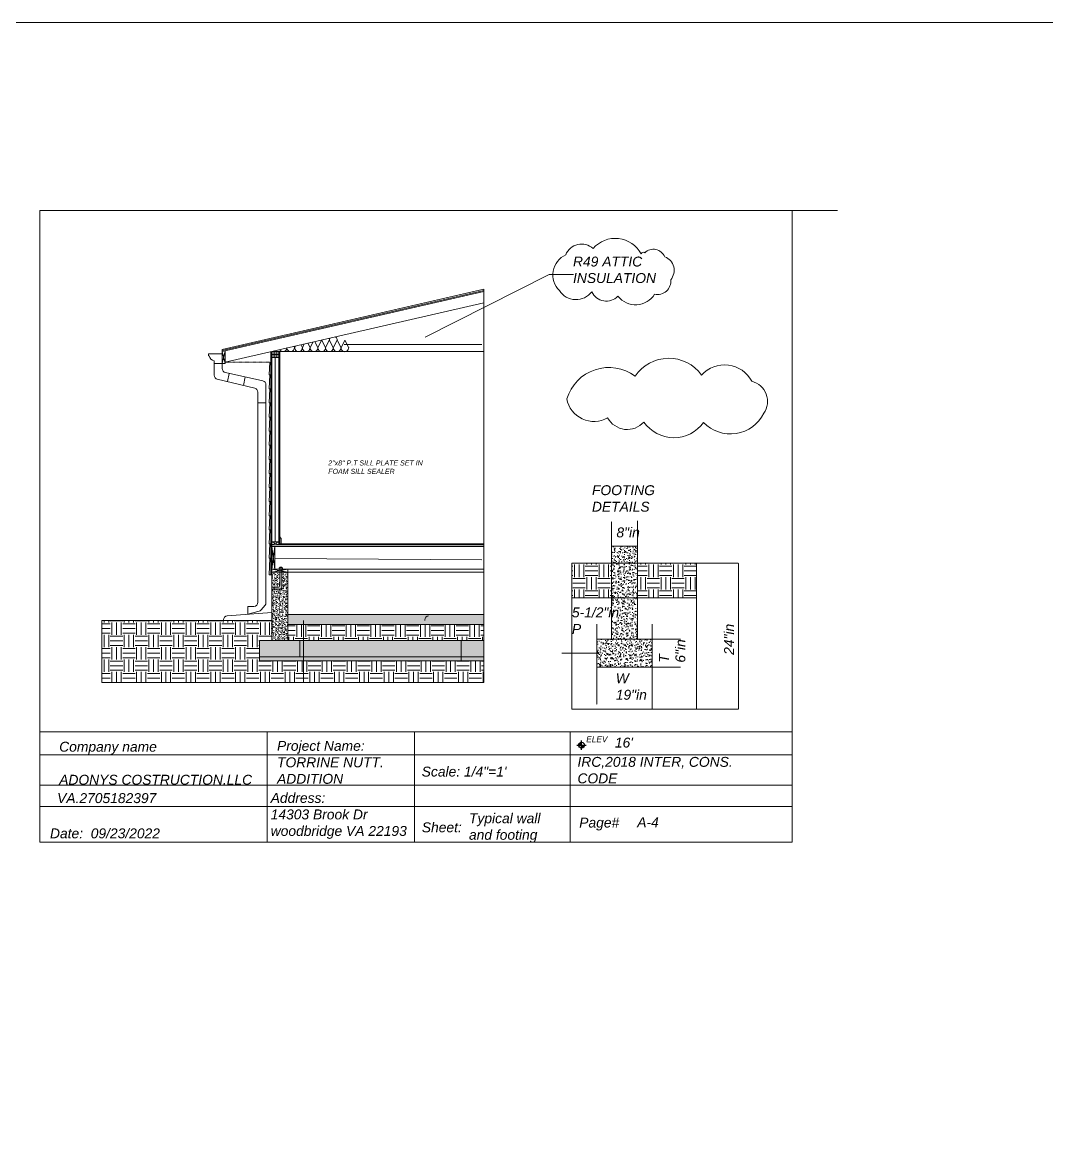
# Model space of a CAD drawing. Header units: inches. Extents: x 173 to 6056, y 183 to 2455.
# Drawn here: x 4043 to 5078, y 1319 to 2455 of the extents above; entities that cross this region are included whole.
import ezdxf

# ---------------------------------------------------------------- set-up
doc = ezdxf.new("R2010")
doc.units = ezdxf.units.IN
doc.header["$MEASUREMENT"] = 0
doc.linetypes.add('ACAD_ISO02W100', pattern=[15, 12, -3])
doc.layers.add('Insulation', color=7, linetype='Continuous')
doc.styles.get("Standard").update_dxf_attribs({"font": 'ariali.ttf', "height": 10})
doc.linetypes.add('BATTING', pattern='A,0.0001,-0.1,[134,ltypeshp.shx,S=0.1,R=0,X=-0.1,Y=0],-0.2,[134,ltypeshp.shx,S=0.1,R=180,X=0.1,Y=0],-0.1', length=0.4001)

# ---------------------------------------------------------------- blocks, each defined once
blk = doc.blocks.new('Elevation Symbol - Imperial')
at = {"color": 0}
for p, q in [((0, 0), (0.2, 0)), ((0.1, -0.1), (0.1, 0.1))]:
    blk.add_line(p, q, dxfattribs=at)
at = {"color": 0, "const_width": 0.0625}
for points in [[(0.1, 0.03125, 0.41421356), (0.06875, 0, 1)], [(0.1, -0.03125, 0.41421356), (0.13125, 0, 1)]]:
    blk.add_lwpolyline(points, format="xyb", dxfattribs=at)
at = {"color": 0}
blk.add_circle((0.1, 0), 0.0625, dxfattribs=at)
blk.add_attdef('ELEVATION', (0.2, 0.0625), '', height=0.125, dxfattribs=at)
blk = doc.blocks.new('*U108')
at = {"layer": 'Insulation', "linetype": 'Continuous', "lineweight": 0, "ltscale": 0.2}
for p, q in [((-475.1, -374.7), (-475.1, -485.9)), ((-326.3, -374.7), (-326.3, -485.9)), ((-168.9, -374.7), (-168.9, -485.9)), ((-704.6, -397.8), (55.4, -397.8)), ((-704.6, -428.3), (55.4, -428.3)), ((-704.6, -450), (55.4, -450))]:
    blk.add_line(p, q, dxfattribs=at)
for points in [[(-704.6, 151.8), (55.4, 151.8), (55.4, -374.7), (-704.6, -374.7)], [(-704.6, -374.7), (55.4, -374.7), (55.4, -485.9), (-704.6, -485.9)]]:
    blk.add_lwpolyline(points, close=True, dxfattribs=at)
at = {"layer": 'Insulation', "linetype": 'Continuous', "lineweight": 0, "ltscale": 0.2, "xscale": 48, "yscale": 48, "zscale": 48}
blk.add_blockref('Elevation Symbol - Imperial', (-162.3, -388), dxfattribs=at).add_auto_attribs({'ELEVATION': 'ELEV'})
at = {"linetype": 'Continuous', "lineweight": 0, "ltscale": 0.08, "char_height": 10, "attachment_point": 1}
for s, width, insert in [('IRC,2018 INTER, CONS. CODE', 161.562, (-161.6, -399.9)), ('VA.2705182397', 17.494, (-687.1, -436.5))]:
    blk.add_mtext_dynamic_manual_height_columns(s, width=width, gutter_width=50, heights=[0], dxfattribs=dict(at, insert=insert))
at = {"layer": 'Insulation', "linetype": 'Continuous', "lineweight": 0, "ltscale": 0.2, "char_height": 10, "attachment_point": 1}
for s, insert in [('Company name \\P\\PADONYS COSTRUCTION.LLC', (-685, -384.6)), ("16'", (-123.8, -380.4)), ('Sheet:', (-318.8, -466)), ('Page#', (-159.8, -461.2))]:
    blk.add_mtext(s, dxfattribs=dict(at, insert=insert))
for s, width, gutter_width, insert in [('Project Name:\\PTORRINE NUTT.  \\PADDITION ', 129.423, 20, (-465, -383.7)), ('Scale: 1/4"=1\'', 133.022, 50, (-318.9, -409.7)), ('Address:\\P14303 Brook Dr\\Pwoodbridge VA 22193', 143.463, 50, (-471.4, -436.3))]:
    blk.add_mtext_dynamic_manual_height_columns(s, width=width, gutter_width=gutter_width, heights=[0], dxfattribs=dict(at, insert=insert))
at = {"layer": 'Insulation', "linetype": 'Continuous', "lineweight": 0, "ltscale": 0.2, "insert": (-694.3, -472.1), "char_height": 10, "width": 141.209, "attachment_point": 1}
blk.add_mtext('Date:  09/23/2022', dxfattribs=at)

msp = doc.modelspace()

# ---------------------------------------------------------------- hatches: boundary and pattern name
at = {"linetype": 'ACAD_ISO02W100', "lineweight": 0, "ltscale": 0.08}
h = msp.add_hatch(dxfattribs=at)
h.set_pattern_fill('AR-CONC', angle=720)
h.set_pattern_definition([(50, (6786.832, 6471.3896), (7.172602, -0.6275213), [0.75, -8.25]), (355, (6786.832, 6471.3896), (-1.387513, 7.521921), [0.6, -6.6]), (100.45144, (6787.43, 6471.337), (5.7850885, 6.8944), [0.637402, -7.011421]), (46.1842, (6786.832, 6473.39), (10.672413, -1.655193), [1.125, -12.375]), (96.63564, (6787.722, 6473.252), (9.34662, 9.741186), [0.956103, -10.517138]), (351.18416, (6786.832, 6473.39), (9.34662, 9.741186), [0.9, -9.9]), (21, (6787.832, 6472.8896), (5.9690705, -4.026189), [0.75, -8.25]), (326, (6787.832, 6472.8896), (2.433153, 7.2515), [0.6, -6.6]), (71.45144, (6788.3297, 6472.554), (8.402224, 3.2253115), [0.637402, -7.011421]), (37.5, (6786.8322, 6471.3896), (0.1215986, 3.3289385), [0, -6.52, 0, -6.7, 0, -6.625]), (7.5, (6786.8322, 6471.3896), (2.6306954, 3.944117), [0, -3.82, 0, -6.37, 0, -2.525]), (327.5, (6784.6022, 6471.3896), (5.3382244, -0.2255487), [0, -2.5, 0, -7.8, 0, -10.35]), (317.5, (6783.602, 6471.3896), (5.8318617, 1.00105), [0, -3.25, 0, -5.18, 0, -7.35])])
h.paths.add_polyline_path([(4679.431, 1803.876), (4679.431, 1832.238), (4664.431, 1832.238), (4623.426, 1832.238), (4623.426, 1803.876)])
h.paths.add_polyline_path([(4638.426, 1832.238), (4664.431, 1832.238), (4664.431, 1873.78), (4638.426, 1873.78)])
h.paths.add_polyline_path([(4664.431, 1908.842), (4638.426, 1908.842), (4638.426, 1873.78), (4664.431, 1873.78)])
h.paths.add_polyline_path([(4664.431, 1908.842), (4664.431, 1925.893), (4638.426, 1925.893), (4638.426, 1908.842)])
h.paths.add_polyline_path([(4594.868, 1831.791), (4647.542, 1831.791), (4647.542, 1869.065), (4594.868, 1869.065)], flags=9)
at = {"linetype": 'ByBlock', "lineweight": 0, "ltscale": 0.08}
h = msp.add_hatch(dxfattribs=at)
h.set_pattern_fill('EARTH', scale=50, angle=720)
h.set_pattern_definition([(360, (6786.832, 6471.39), (12.5, 12.5), [12.5, -12.5]), (360, (6786.832, 6476.077), (12.5, 12.5), [12.5, -12.5]), (360, (6786.832, 6480.765), (12.5, 12.5), [12.5, -12.5]), (90, (6788.395, 6482.327), (-12.5, 12.5), [12.5, -12.5]), (90, (6793.082, 6482.327), (-12.5, 12.5), [12.5, -12.5]), (90, (6797.77, 6482.327), (-12.5, 12.5), [12.5, -12.5])])
h.paths.add_polyline_path([(4598.337, 1908.842), (4598.337, 1873.78), (4638.426, 1873.78), (4638.426, 1908.842)])
h.paths.add_polyline_path([(4724.232, 1873.78), (4724.232, 1908.842), (4664.431, 1908.842), (4664.431, 1873.78)])
at = {"linetype": 'Continuous', "lineweight": 0, "ltscale": 0.08}
h = msp.add_hatch(dxfattribs=at)
h.set_pattern_fill('EARTH', scale=50, angle=1080)
h.set_pattern_definition([(360, (944.603, -211.875), (12.5, 12.5), [12.5, -12.5]), (360, (944.603, -207.188), (12.5, 12.5), [12.5, -12.5]), (360, (944.603, -202.5), (12.5, 12.5), [12.5, -12.5]), (90, (946.165, -200.938), (-12.5, 12.5), [12.5, -12.5]), (90, (950.853, -200.938), (-12.5, 12.5), [12.5, -12.5]), (90, (955.54, -200.938), (-12.5, 12.5), [12.5, -12.5])])
h.paths.add_polyline_path([(4378.609, 1788.259), (4378.609, 1810.253), (4323.595, 1810.253), (4282.909, 1810.253), (4282.909, 1830.596), (4295.115, 1830.596), (4295.115, 1850.939), (4123.684, 1850.939), (4123.684, 1788.259)])
h.paths.add_polyline_path([(4378.609, 1810.253), (4378.609, 1788.259), (4509.434, 1788.259), (4509.434, 1810.253)])
h = msp.add_hatch(dxfattribs=at)
h.set_pattern_fill('EARTH', scale=50, angle=900)
h.set_pattern_definition([(180, (1018.813, 7095.373), (-12.5, -12.5), [12.5, -12.5]), (180, (1018.813, 7090.686), (-12.5, -12.5), [12.5, -12.5]), (180, (1018.813, 7085.998), (-12.5, -12.5), [12.5, -12.5]), (270, (1017.25, 7084.436), (12.5, -12.5), [12.5, -12.5]), (270, (1012.563, 7084.436), (12.5, -12.5), [12.5, -12.5]), (270, (1007.875, 7084.436), (12.5, -12.5), [12.5, -12.5])])
h.paths.add_polyline_path([(4327.117, 1846.87), (4327.117, 1830.596), (4509.434, 1830.596), (4509.434, 1846.87)])
h.paths.add_polyline_path([(4323.595, 1830.596), (4327.117, 1830.596), (4327.117, 1846.87), (4311.389, 1846.87), (4311.389, 1830.596)])
at = {"layer": 'Insulation', "linetype": 'Continuous', "lineweight": 0, "ltscale": 0.01}
h = msp.add_hatch(dxfattribs=at)
h.set_pattern_fill('AR-CONC', color=0, scale=0.101715, angle=1260)
h.set_pattern_definition([(230, (11175.8387, 7555.0058), (-0.729558925, 0.063828135), [0.07628601, -0.83914614]), (175, (11175.8387, 7555.0058), (0.14113048, -0.76508985), [0.06102881, -0.67131691]), (280.4514445, (11175.7779, 7555.0111), (-0.58842844, -0.701261705), [0.064833135, -0.71316448]), (226.1842, (11175.8387, 7554.8024), (-1.08554114, 0.16835741), [0.11442902, -1.25871921]), (276.635635, (11175.7482, 7554.8164), (-0.95068844, -0.99082165), [0.09724976, -1.06974732]), (171.184164, (11175.8387, 7554.8024), (-0.95068844, -0.99082165), [0.09154322, -1.00697537]), (201, (11175.737, 7554.85324), (-0.60714212, 0.40952253), [0.07628601, -0.83914614]), (146, (11175.737, 7554.85324), (-0.24748742, -0.737584073), [0.06102881, -0.67131691]), (251.451445, (11175.6864, 7554.8874), (-0.85462953, -0.32806154), [0.06483313, -0.71316448]), (217.5, (11175.8387, 7555.00581), (-0.012368358, -0.33860193), [0, -0.663179736, 0, -0.68148838, 0, -0.673859778]), (187.5, (11175.8387, 7555.0058), (-0.267580347, -0.401174624), [0, -0.388550091, 0, -0.647922534, 0, -0.256829576]), (147.5, (11176.06552, 7555.0058), (-0.5429758014, 0.022941616), [0, -0.254286709, 0, -0.793374531, 0, -1.052746974]), (137.5, (11176.16724, 7555.0058), (-0.593185966, -0.101821466), [0, -0.33057272, 0, -0.52688206, 0, -0.747602924])])
edge = h.paths.add_edge_path()
edge.add_line((4302.235, 2122.517), (4302.235, 1927.225))
edge.add_line((4303.252, 2122.517), (4303.252, 1927.225))
at = {"layer": 'Insulation', "linetype": 'Continuous', "lineweight": 0, "ltscale": 0.2}
h = msp.add_hatch(dxfattribs=at)
h.set_pattern_fill('AR-CONC', color=0, scale=0.610288, angle=1080)
h.set_pattern_definition([(50, (-2742.48, -4035.447), (4.3773535, -0.3829688), [0.457716, -5.0348768]), (355, (-2742.48, -4035.447), (-0.8467829, 4.590539), [0.3661729, -4.0279015]), (100.451444, (-2742.115, -4035.479), (3.5305707, 4.2075702), [0.3889988, -4.2789869]), (46.1842, (-2742.48, -4034.2265), (6.513247, -1.0101445), [0.686574, -7.5523153]), (96.635635, (-2741.937, -4034.3107), (5.7041306, 5.94493), [0.5834985, -6.418484]), (351.18416, (-2742.48, -4034.2265), (5.7041306, 5.94493), [0.5492593, -6.041852]), (21, (-2741.8697, -4034.5316), (3.6428527, -2.4571352), [0.457716, -5.0348768]), (326, (-2741.8697, -4034.5316), (1.4849245, 4.4255044), [0.3661729, -4.0279015]), (71.451445, (-2741.566, -4034.7364), (5.1277772, 1.9683692), [0.3889988, -4.2789869]), (37.5, (-2742.48, -4035.447), (0.07421015, 2.03161158), [0, -3.9790784, 0, -4.0889303, 0, -4.0431587]), (7.5, (-2742.48, -4035.447), (1.6054821, 2.40704775), [0, -2.33130055, 0, -3.8875352, 0, -1.54097746]), (327.5, (-2743.841, -4035.447), (3.2578548, -0.1376497), [0, -1.52572025, 0, -4.7602472, 0, -6.31648185]), (317.5, (-2744.4512, -4035.447), (3.5591158, 0.6109288), [0, -1.9834363, 0, -3.1612924, 0, -4.4856175])])
h.paths.add_polyline_path([(4295.115, 1830.596), (4311.389, 1830.596), (4311.389, 1850.939), (4311.389, 1857.042), (4311.389, 1899.762), (4305.41, 1899.762), (4305.41, 1884.567, -0.41421356), (4303.375, 1882.532), (4297.495, 1882.532), (4297.495, 1884.466), (4301.293, 1884.466, 0.41421356), (4303.327, 1886.501), (4303.327, 1899.762), (4295.115, 1899.762), (4295.115, 1850.939)])
h = msp.add_hatch(color=251, dxfattribs=at)
h.dxf.hatch_style = 1
h.paths.add_polyline_path([(4305.41, 1899.762), (4303.327, 1899.762), (4303.327, 1886.501, -0.41421356), (4301.293, 1884.466), (4297.495, 1884.466), (4297.495, 1882.532), (4303.375, 1882.532, 0.41421356), (4305.41, 1884.567)])
h.paths.add_polyline_path([(4305.41, 1900.883), (4303.327, 1901.273), (4303.327, 1899.762), (4305.41, 1899.762)])
h.paths.add_polyline_path([(4305.41, 1901.692), (4303.327, 1901.302), (4303.327, 1901.273), (4305.41, 1900.883)])
h.paths.add_polyline_path([(4305.41, 1902.802), (4303.327, 1902.802), (4303.327, 1901.302), (4305.41, 1901.692)])
h.paths.add_polyline_path([(4306.128, 1904.232), (4302.552, 1904.232), (4302.552, 1902.813), (4306.128, 1902.813)])
h.paths.add_polyline_path([(4305.41, 1904.809), (4303.327, 1904.809), (4303.327, 1904.232), (4305.41, 1904.232)])
h = msp.add_hatch(dxfattribs=at)
h.set_pattern_fill('GRAVEL', scale=10.171468, angle=1080)
h.set_pattern_definition([(228.0127875, (-2735.1565, -4025.2756), (-81.371746804, -91.543215155), [1.368429, -135.474683]), (184.9697407, (-2736.07196, -4026.29274), (122.057620206, 10.17146835), [2.348267, -232.478315]), (132.510447, (-2738.4114, -4026.49617), (101.714683505, -111.886151856), [1.655793, -163.923715]), (267.273689, (-2742.37827, -4029.03903), (10.17146835, 203.42936701), [2.138429, -211.704447]), (292.833654, (-2742.48, -4031.17504), (-50.857341753, 122.057620206), [2.096899, -207.593293]), (357.273689, (-2741.66627, -4033.1076), (-203.42936701, 10.17146835), [2.138429, -211.704447]), (37.6942405, (-2739.53026, -4033.20933), (-132.229088557, -101.714683505), [2.827963, -279.968126]), (72.2553284, (-2737.29254, -4031.4802), (71.200278454, 223.772303712), [2.669888, -264.319047]), (121.4295656, (-2736.4788, -4028.9373), (-81.371746804, 132.229088557), [2.145671, -212.421689]), (175.236358, (-2737.5977, -4027.10645), (111.886151856, -10.17146835), [2.449615, -120.031083]), (222.3974378, (-2740.03884, -4026.90302), (-122.057620206, -111.886151856), [3.167883, -313.620698]), (138.814075, (-2732.3085, -4029.1407), (-71.20027845, 61.0288101), [1.081237, -107.042954]), (171.4692344, (-2733.12224, -4028.42874), (132.229088557, -20.3429367), [2.057047, -203.64817]), (225, (-2735.1565, -4028.1236), (-9e-15, -10.1714684), [1.438459, -12.946169]), (203.19859, (-2735.8685, -4026.903), (50.85734175, 20.3429367), [0.774639, -76.688956]), (291.80141, (-2736.5805, -4027.2082), (-10.17146835, 30.51440505), [1.095498, -53.679536]), (30.963757, (-2736.1737, -4028.2253), (30.51440505, 20.3429367), [1.779285, -57.530058]), (161.56505, (-2734.648, -4027.31), (20.3429367, -10.1714684), [1.286599, -30.878408]), (16.38954, (-2742.48, -4027.20817), (101.714683505, 30.51440505), [1.802384, -178.436494]), (70.346176, (-2740.75084, -4026.6996), (-40.6858734, -111.886151856), [1.512101, -149.697647]), (293.19859, (-2734.648, -4025.2756), (-20.3429367, 50.85734175), [1.549267, -75.914328]), (343.61046, (-2734.03767, -4026.6996), (-101.714683505, 30.51440505), [1.802384, -178.436494]), (339.443955, (-2742.48, -4033.5145), (-50.85734175, 20.3429367), [1.7381, -85.166963]), (294.775141, (-2740.85255, -4034.1248), (-50.85734175, 111.886151856), [1.45633, -144.176933]), (66.80141, (-2734.5462, -4035.447), (20.3429367, 50.85734175), [1.549267, -75.914328]), (17.354025, (-2733.93596, -4034.02305), (-132.229088557, -40.685873402), [1.705053, -168.799826]), (69.443955, (-2739.5303, -4035.447), (-20.3429367, -50.85734175), [0.86905, -86.036013]), (101.309932, (-2735.1565, -4035.447), (-10.17146835, 40.6858734), [0.518643, -51.345872]), (165.963757, (-2735.2582, -4034.9385), (30.51440505, -10.17146835), [2.096899, -39.841139]), (186.009006, (-2737.29254, -4034.4299), (101.714683505, 10.17146835), [1.943259, -192.382371]), (303.690068, (-2736.1737, -4029.1407), (-10.17146835, 20.3429367), [1.46695, -35.206801]), (353.1572266, (-2735.35996, -4030.36132), (172.914961959, -20.342936701), [2.561115, -253.549914]), (60.945396, (-2732.8171, -4030.6665), (-40.6858734, -71.20027845), [1.047214, -103.674462]), (90, (-2732.309, -4029.751), (-10.171468, 10.171468), [0.610288, -9.56118]), (120.256437, (-2737.496, -4034.1248), (40.6858734, -71.200278454), [1.413061, -139.893493]), (48.0127875, (-2738.208, -4032.9042), (81.371746804, 91.543215155), [2.736857, -134.106254]), (360, (-2736.377, -4030.87), (10.171468, 10.171468), [2.644582, -7.526887]), (325.3048465, (-2733.7325, -4030.8699), (101.714683505, -71.200278454), [1.608252, -159.216784]), (254.054604, (-2732.4102, -4031.7853), (-10.17146835, -40.6858734), [1.480986, -72.568421]), (207.6459754, (-2732.8171, -4033.20933), (-193.25789866, -101.714683505), [2.411299, -238.719014]), (175.4260787, (-2734.9531, -4034.3282), (-132.229088557, 10.17146835), [2.550994, -252.548134])])
h.paths.add_polyline_path([(4311.389, 1857.042), (4311.389, 1850.939), (4311.389, 1846.87), (4509.434, 1846.87), (4509.434, 1857.042)])
h = msp.add_hatch(dxfattribs=at)
h.set_pattern_fill('AR-CONC', color=0, scale=0.610288, angle=1080)
h.set_pattern_definition([(50, (-2742.48, -4006.967), (4.3773535, -0.3829688), [0.457716, -5.0348768]), (355, (-2742.48, -4006.967), (-0.8467829, 4.590539), [0.3661729, -4.0279015]), (100.451444, (-2742.115, -4006.999), (3.5305707, 4.2075702), [0.3889988, -4.2789869]), (46.1842, (-2742.48, -4005.7464), (6.513247, -1.0101445), [0.686574, -7.5523153]), (96.635635, (-2741.937, -4005.8305), (5.7041306, 5.94493), [0.5834985, -6.418484]), (351.18416, (-2742.48, -4005.7464), (5.7041306, 5.94493), [0.5492593, -6.041852]), (21, (-2741.8697, -4006.0515), (3.6428527, -2.4571352), [0.457716, -5.0348768]), (326, (-2741.8697, -4006.0515), (1.4849245, 4.4255044), [0.3661729, -4.0279015]), (71.451445, (-2741.566, -4006.2563), (5.1277772, 1.9683692), [0.3889988, -4.2789869]), (37.5, (-2742.48, -4006.967), (0.07421015, 2.03161158), [0, -3.9790784, 0, -4.0889303, 0, -4.0431587]), (7.5, (-2742.48, -4006.967), (1.6054821, 2.40704775), [0, -2.33130055, 0, -3.8875352, 0, -1.54097746]), (327.5, (-2743.841, -4006.967), (3.2578548, -0.1376497), [0, -1.52572025, 0, -4.7602472, 0, -6.31648185]), (317.5, (-2744.4512, -4006.967), (3.5591158, 0.6109288), [0, -1.9834363, 0, -3.1612924, 0, -4.4856175])])
h.paths.add_polyline_path([(4323.595, 1814.321), (4323.595, 1830.596), (4303.252, 1830.596), (4295.115, 1830.596), (4282.909, 1830.596), (4282.909, 1814.321)])
h.paths.add_polyline_path([(4509.434, 1814.321), (4509.434, 1830.596), (4323.595, 1830.596), (4323.595, 1814.321)])
h = msp.add_hatch(dxfattribs=at)
h.set_pattern_fill('GRAVEL', scale=4.882305, angle=1081)
h.set_pattern_definition([(229.0127875, (-2739.05047, -3993.88686), (-38.285617966, -44.615714629), [0.6568458, -65.0278476]), (185.9697407, (-2739.4813, -3994.38269), (58.493526547, 5.904056824), [1.127168, -111.5895914]), (133.510447, (-2740.60235, -3994.4999), (49.752899742, -52.845093627), [0.7947806, -78.6833834]), (268.273689, (-2742.48485, -3995.75354), (3.1774018523, 97.7164321596), [1.026446, -101.6181345]), (293.8336542, (-2742.51578, -3996.77952), (-25.4303016623, 58.152694676), [1.0065115, -99.6447806]), (358.273689, (-2742.10906, -3997.7002), (-97.7164321596, 3.1774018523), [1.026446, -101.6181345]), (38.6942405, (-2741.08308, -3997.73112), (-62.608216046, -49.923315678), [1.3574223, -134.3847004]), (73.2553284, (-2740.02362, -3996.8825), (32.296353174, 107.990802386), [1.2815464, -126.8731424]), (122.4295656, (-2739.6544, -3995.6553), (-40.160193259, 62.7786319817), [1.0299222, -101.9624106]), (176.2363583, (-2740.2067, -3994.786), (53.782381273, -3.944273563), [1.1758152, -57.61492]), (223.3974378, (-2741.37999, -3994.70881), (-57.6414468685, -54.7196689198), [1.520584, -150.537935]), (139.814075, (-2737.65126, -3995.718), (-34.682176274, 28.692911482), [0.518994, -51.3806181]), (172.4692344, (-2738.04775, -3995.3831), (63.6307116603, -8.655418837), [0.9873827, -97.7511215]), (226, (-2739.0266, -3995.2537), (0.085208, -4.8815612), [0.6904604, -6.2141612]), (204.1985905, (-2739.37855, -3994.6739), (24.23739011, 10.18916226), [0.3718266, -36.810699]), (292.80141, (-2739.7177, -3994.8263), (-5.13718511, 14.55947566), [0.525839, -25.7661772]), (31.963757, (-2739.5139, -3995.311), (14.47426769, 10.01874632), [0.8540567, -27.6144278]), (162.565051, (-2738.7894, -3994.8589), (9.84833039, -4.71114527), [0.6175676, -14.8216358]), (17.3895403, (-2742.549, -3994.8757), (48.559988192, 15.496763307), [0.8651444, -85.6495172]), (71.346176, (-2741.7234, -3994.61714), (-18.588957192, -54.038005177), [0.7258083, -71.8548706]), (294.1985905, (-2738.8064, -3993.8826), (-10.18916226, 24.23739011), [0.7436483, -36.4388774]), (344.6104597, (-2738.50157, -3994.5609), (-49.0712359995, 13.79260395), [0.8651444, -85.6495172]), (340.443955, (-2742.4962, -3997.9023), (-24.578221984, 9.33708258), [0.8342882, -40.8801423]), (295.7751406, (-2741.71, -3998.18153), (-25.345093694, 53.271133466), [0.6990386, -69.204928]), (67.8014095, (-2738.6724, -3998.7633), (9.33708258, 24.578221984), [0.7436483, -36.4388774]), (18.3540246, (-2738.3914, -3998.07478), (-63.119463853, -20.633948421), [0.8184256, -81.0239165]), (70.443955, (-2741.06434, -3998.80506), (-9.33708258, -24.578221984), [0.417144, -41.2972864]), (102.309932, (-2738.9653, -3998.7684), (-5.22239308, 19.44103687), [0.2489487, -24.6460188]), (166.963757, (-2739.0183, -3998.5252), (14.7298916, -4.6259373), [1.0065115, -19.123747]), (187.009006, (-2739.99891, -3998.29816), (48.730404128, 5.733640888), [0.9327643, -92.343538]), (304.690068, (-2739.5063, -3995.7504), (-5.05197715, 9.67791445), [0.7041358, -16.8992646]), (354.1572266, (-2739.1055, -3996.32934), (83.1569564987, -8.3145869655), [1.229335, -121.7039589]), (61.945396, (-2737.88255, -3996.4545), (-18.929789063, -34.511760339), [0.5026626, -49.763742]), (91, (-2737.646, -3996.011), (-4.9667692, 4.7963532), [0.2929383, -4.5893665]), (121.256437, (-2740.0991, -3998.1534), (20.122700613, -33.830096596), [0.6782693, -67.1488768]), (49.0127875, (-2740.45104, -3997.5736), (38.285617966, 44.615714629), [1.3136915, -64.3710019]), (1, (-2739.5894, -3996.582), (4.7963532, 4.9667692), [1.2693993, -3.6129056]), (326.3048465, (-2738.3202, -3996.5598), (49.412067871, -33.318848788), [0.7719607, -76.4240564]), (255.054604, (-2737.6779, -3996.98805), (-4.54072934, -19.611452806), [0.7108733, -34.8328422]), (208.6459754, (-2737.86125, -3997.67488), (-91.8975833035, -50.4345634853), [1.1574236, -114.5851266]), (176.4260787, (-2738.877, -3998.22975), (-63.5455036925, 3.7738576273), [1.2244772, -121.2231045])])
h.paths.add_polyline_path([(4509.434, 1810.253), (4509.434, 1814.321), (4323.595, 1814.321), (4282.909, 1814.321), (4282.909, 1810.253), (4323.595, 1810.253)])

# ---------------------------------------------------------------- linework, layer by layer
at = {"linetype": 'Continuous', "lineweight": 0, "ltscale": 0.08}
for p, q in [((4820.951, 2264.836), (4866.429, 2264.836)), ((4638.426, 1832.238), (4638.426, 1925.893)), ((4664.431, 1925.893), (4638.426, 1925.893)), ((4664.431, 1832.238), (4664.431, 1925.893)), ((4679.431, 1832.238), (4623.426, 1832.238)), ((4623.426, 1803.876), (4623.426, 1832.238)), ((4623.426, 1832.238), (4638.426, 1832.238)), ((4679.431, 1832.238), (4664.431, 1832.238)), ((4679.431, 1803.876), (4679.431, 1832.238)), ((4588.184, 1818.057), (4623.426, 1818.057)), ((4623.426, 1803.876), (4679.431, 1803.876))]:
    msp.add_line(p, q, dxfattribs=at)
at = {"linetype": 'ByBlock', "lineweight": 0, "ltscale": 0.08}
for p, q in [((4450.036, 2137.214), (4575.214, 2200.261)), ((4575.214, 2200.261), (4599.845, 2200.261)), ((4598.337, 1908.842), (4724.232, 1908.842)), ((4598.337, 1908.842), (4598.337, 1761.458)), ((4724.232, 1908.842), (4724.232, 1761.458)), ((4598.337, 1873.78), (4724.232, 1873.78)), ((4724.232, 1761.458), (4598.337, 1761.458))]:
    msp.add_line(p, q, dxfattribs=at)
at = {"linetype": 'BATTING', "lineweight": 0, "ltscale": 0.35}
msp.add_line((4368.299, 2129.504), (4507.233, 2129.504), dxfattribs=at)
at = {"linetype": 'BATTING', "lineweight": 0, "ltscale": 0.15}
msp.add_line((4298.675, 2116.414), (4298.675, 1930.276), dxfattribs=at)
at = {"linetype": 'ACAD_ISO02W100', "lineweight": 0, "ltscale": 0.01}
for p, q in [((4638.426, 1925.893), (4638.426, 1950.978)), ((4664.431, 1925.893), (4664.431, 1951.447)), ((4724.232, 1908.842), (4766.605, 1908.842)), ((4766.605, 1908.842), (4766.605, 1761.458)), ((4623.426, 1832.238), (4623.426, 1847.072)), ((4679.431, 1761.458), (4679.431, 1847.459)), ((4679.431, 1832.238), (4708.295, 1832.238)), ((4623.426, 1803.876), (4623.426, 1766.224)), ((4679.431, 1803.876), (4707.968, 1803.876)), ((4724.232, 1761.458), (4766.605, 1761.458))]:
    msp.add_line(p, q, dxfattribs=at)
at = {"linetype": 'BATTING', "lineweight": 0, "ltscale": 0.45}
msp.add_line((4298.615, 1913.473), (4507.495, 1912.337), dxfattribs=at)
at = {"linetype": 'Continuous', "lineweight": 0, "ltscale": 0.08}
msp.add_lwpolyline([(172.856, 2454.82), (6055.515, 2454.82), (6055.515, 182.679), (172.856, 182.679)], close=True, dxfattribs=at)
at = {"linetype": 'ByBlock', "lineweight": 5, "ltscale": 0.08}
for points in [[(4592.083, 2220.255, -0.52056705), (4619.632, 2226.681, -0.52056705), (4668.301, 2221.173, -0.52056705), (4668.301, 2221.173, -0.52056705), (4671.957, 2222.349, -0.52056705), (4692.111, 2218.301, -0.52056705), (4698.07, 2195.017, -0.52056705), (4681.831, 2180.445, -0.52056705), (4644.848, 2178.36, -0.52056705), (4618.365, 2182.925, -0.52056705), (4585.723, 2184.027, -0.52056705)], [(4593.213, 2074.853, 0.52056705), (4634.424, 2055.665, 0.52056705), (4671.029, 2051.33, 0.52056705), (4731.177, 2051.027, 0.52056705), (4792.204, 2060.227, 0.52056705), (4780.079, 2092.566, 0.52056705), (4729.357, 2098.781, 0.52056705), (4662.102, 2097.667, 0.52056705)]]:
    msp.add_lwpolyline(points, format="xyb", close=True, dxfattribs=at)
at = {"layer": 'Insulation', "linetype": 'Continuous', "lineweight": 0, "ltscale": 0.38}
for p, q in [((4509.434, 2185.361), (4245.181, 2124.604)), ((4509.434, 2184.317), (4245.181, 2123.561)), ((4509.434, 2183.273), (4245.181, 2122.517)), ((4509.434, 2171.793), (4248.233, 2111.738)), ((4245.181, 2122.517), (4245.181, 2124.604)), ((4245.181, 2122.517), (4245.181, 2110.311)), ((4248.233, 2110.311), (4248.233, 2123.218)), ((4294.098, 2122.283), (4294.098, 1899.762)), ((4509.434, 2122.517), (4295.115, 2122.517)), ((4295.115, 2122.517), (4295.115, 1899.762)), ((4295.115, 2122.517), (4295.115, 1927.225)), ((4295.115, 2122.517), (4295.115, 2119.465)), ((4295.115, 2122.517), (4302.235, 2119.465)), ((4302.235, 2122.517), (4295.115, 2119.465)), ((4295.115, 2119.465), (4302.235, 2119.465)), ((4295.115, 2119.465), (4295.115, 2116.414)), ((4295.115, 2119.465), (4295.115, 2119.465)), ((4295.115, 2119.465), (4302.235, 2116.414)), ((4302.235, 2119.465), (4295.115, 2116.414)), ((4295.115, 2116.414), (4302.235, 2116.414)), ((4302.235, 2122.517), (4302.235, 1927.225)), ((4302.235, 2119.465), (4302.235, 2122.517)), ((4302.235, 2116.414), (4302.235, 2119.465)), ((4303.252, 2122.517), (4303.252, 1927.225)), ((4245.181, 2110.311), (4248.233, 2110.311)), ((4295.115, 1930.276), (4295.115, 1933.328)), ((4302.235, 1930.276), (4295.115, 1927.225)), ((4295.115, 1927.225), (4295.115, 1930.276)), ((4295.115, 1930.276), (4302.235, 1927.225)), ((4295.115, 1927.225), (4509.434, 1927.225)), ((4295.115, 1925.699), (4509.434, 1925.699)), ((4295.115, 1925.699), (4298.166, 1925.699)), ((4298.166, 1925.699), (4295.115, 1902.813)), ((4298.166, 1902.813), (4295.115, 1925.699)), ((4298.166, 1925.699), (4298.166, 1902.813)), ((4498.547, 1925.699), (4501.598, 1925.699)), ((4294.098, 1897.032), (4294.098, 1914.002)), ((4295.115, 1902.813), (4509.434, 1902.813)), ((4295.115, 1902.813), (4298.166, 1902.813)), ((4311.389, 1902.813), (4295.115, 1899.762)), ((4311.389, 1899.762), (4295.115, 1902.813)), ((4295.115, 1899.762), (4509.434, 1899.762)), ((4295.115, 1899.762), (4295.115, 1850.939)), ((4295.115, 1899.762), (4311.389, 1899.762)), ((4295.115, 1899.762), (4311.389, 1899.762)), ((4311.389, 1899.762), (4311.389, 1902.813)), ((4311.389, 1899.762), (4311.389, 1850.939)), ((4498.547, 1902.813), (4501.598, 1902.813)), ((4311.389, 1850.939), (4311.389, 1857.042)), ((4311.389, 1857.042), (4509.434, 1857.042)), ((4295.115, 1850.939), (4123.684, 1850.939)), ((4295.115, 1850.939), (4295.115, 1830.596)), ((4311.389, 1850.939), (4311.389, 1830.596)), ((4311.389, 1846.87), (4509.434, 1846.87)), ((4282.909, 1810.253), (4282.909, 1830.596)), ((4282.909, 1830.596), (4295.115, 1830.596)), ((4295.115, 1830.596), (4311.389, 1830.596)), ((4303.252, 1830.596), (4323.595, 1830.596)), ((4323.595, 1830.596), (4323.595, 1814.321)), ((4486.341, 1810.253), (4486.341, 1830.596)), ((4486.341, 1830.596), (4498.547, 1830.596)), ((4323.595, 1814.321), (4282.909, 1814.321)), ((4323.595, 1810.253), (4282.909, 1810.253))]:
    msp.add_line(p, q, dxfattribs=at)
at = {"layer": 'Insulation', "linetype": 'Continuous', "lineweight": 0, "ltscale": 0.01}
for p, q in [((4509.434, 2185.361), (4509.434, 1788.259)), ((4248.233, 2123.218), (4245.181, 2110.311)), ((4248.233, 2110.311), (4245.181, 2122.517)), ((4245.181, 2110.311), (4248.233, 2110.311)), ((4303.327, 1904.809), (4303.327, 1904.232)), ((4305.41, 1904.809), (4303.327, 1904.809)), ((4303.327, 1902.813), (4303.327, 1886.501)), ((4305.41, 1904.232), (4305.41, 1904.809)), ((4305.41, 1884.567), (4305.41, 1902.813)), ((4294.098, 1897.032), (4295.115, 1897.032)), ((4301.293, 1884.466), (4297.495, 1884.466)), ((4297.495, 1884.466), (4297.495, 1882.532)), ((4297.495, 1882.532), (4303.375, 1882.532)), ((4123.684, 1850.939), (4123.684, 1788.259)), ((4327.117, 1850.939), (4327.117, 1788.259)), ((4323.595, 1830.596), (4509.434, 1830.596)), ((4323.595, 1814.321), (4509.434, 1814.321)), ((4323.595, 1810.253), (4509.434, 1810.253))]:
    msp.add_line(p, q, dxfattribs=at)
at = {"layer": 'Insulation', "linetype": 'Continuous', "lineweight": 0, "ltscale": 0.2}
for p, q in [((4317.83, 2127.301), (4318.229, 2126.504)), ((4318.924, 2127.553), (4318.36, 2126.44)), ((4324.912, 2128.93), (4326.177, 2126.401)), ((4327.71, 2129.573), (4326.123, 2126.44)), ((4331.874, 2130.53), (4333.939, 2126.401)), ((4336.583, 2131.613), (4333.97, 2126.458)), ((4338.92, 2132.15), (4341.787, 2126.418)), ((4345.391, 2133.638), (4341.752, 2126.457)), ((4349.51, 2126.493), (4345.88, 2133.751)), ((4345.898, 2133.755), (4349.568, 2126.418)), ((4353.414, 2134.224), (4349.476, 2126.455)), ((4349.51, 2126.439), (4353.447, 2134.209)), ((4357.264, 2126.44), (4353.385, 2134.195)), ((4353.414, 2134.17), (4357.293, 2126.415)), ((4357.264, 2126.386), (4361.201, 2134.156)), ((4361.267, 2134.216), (4357.329, 2126.446)), ((4361.267, 2134.162), (4365.146, 2126.407)), ((4369.08, 2134.129), (4365.142, 2126.36)), ((4369.08, 2134.075), (4372.959, 2126.32)), ((4245.181, 2120.381), (4231.144, 2120.271)), ((4231.144, 2120.271), (4231.144, 2118.34)), ((4231.144, 2118.34), (4231.862, 2118.293)), ((4237.044, 2110.311), (4237.044, 2113.103)), ((4245.181, 2110.311), (4237.044, 2110.311)), ((4237.044, 2110.311), (4237.044, 2098.551)), ((4245.181, 2110.311), (4240.177, 2110.311)), ((4245.181, 2110.311), (4245.181, 2110.311)), ((4245.181, 2110.311), (4245.181, 2105.304)), ((4240.167, 2094.594), (4278.012, 2085.547)), ((4248.363, 2101.333), (4286.09, 2092.908)), ((4252.317, 2100.45), (4250.443, 2092.138)), ((4268.454, 2096.846), (4266.539, 2088.29)), ((4281.135, 2081.59), (4281.135, 1869.295)), ((4289.272, 2088.937), (4289.272, 1868.889)), ((4281.135, 2070.798), (4289.272, 2070.687)), ((4303.545, 1935.357), (4303.252, 1935.357)), ((4304.778, 1928.242), (4304.778, 1933.618)), ((4303.252, 1928.242), (4304.778, 1928.242)), ((4303.252, 1927.225), (4303.252, 1928.242)), ((4303.252, 1928.242), (4509.434, 1928.242)), ((4506.684, 1928.242), (4508.21, 1928.242)), ((4277.066, 1865.227), (4270.879, 1865.227)), ((4270.879, 1865.227), (4270.879, 1857.37)), ((4284.55, 1861.616), (4288.42, 1866.398)), ((4295.115, 1859.076), (4250.192, 1855.606)), ((4282.369, 1860.227), (4270.879, 1857.37)), ((4295.115, 1850.939), (4295.115, 1859.076)), ((4246.437, 1851.549), (4246.437, 1850.939)), ((4449.869, 1851.549), (4449.869, 1850.939)), ((4282.909, 1830.596), (4282.909, 1810.253)), ((4486.341, 1830.596), (4486.341, 1810.253)), ((4509.434, 1788.259), (4123.684, 1788.259))]:
    msp.add_line(p, q, dxfattribs=at)
at = {"layer": 'Insulation', "linetype": 'ACAD_ISO02W100', "lineweight": 0, "ltscale": 0.005}
msp.add_line((4248.233, 2111.738), (4294.098, 2111.738), dxfattribs=at)
at = {"layer": 'Insulation', "linetype": 'Continuous', "lineweight": 0, "ltscale": 0.38}
for points in [[(4294.098, 2099.122), (4292.572, 2099.122), (4293.248, 2111.738)], [(4294.098, 2084.882), (4292.572, 2084.882), (4293.335, 2099.122), (4294.098, 2099.122)], [(4294.098, 2070.642), (4292.572, 2070.642), (4293.335, 2084.882), (4294.098, 2084.882)], [(4294.098, 2056.402), (4292.572, 2056.402), (4293.335, 2070.642), (4294.098, 2070.642)], [(4294.098, 2042.162), (4292.572, 2042.162), (4293.335, 2056.402), (4294.098, 2056.402)], [(4294.098, 2027.922), (4292.572, 2027.922), (4293.335, 2042.162), (4294.098, 2042.162)], [(4294.098, 2013.682), (4292.572, 2013.682), (4293.335, 2027.922), (4294.098, 2027.922)], [(4294.098, 1999.442), (4292.572, 1999.442), (4293.335, 2013.682), (4294.098, 2013.682)], [(4294.098, 1985.202), (4292.572, 1985.202), (4293.335, 1999.442), (4294.098, 1999.442)], [(4294.098, 1970.962), (4292.572, 1970.962), (4293.335, 1985.202), (4294.098, 1985.202)], [(4294.098, 1956.722), (4292.572, 1956.722), (4293.335, 1970.962), (4294.098, 1970.962)], [(4294.098, 1942.482), (4292.572, 1942.482), (4293.335, 1956.722), (4294.098, 1956.722)], [(4294.098, 1928.242), (4292.572, 1928.242), (4293.335, 1942.482), (4294.098, 1942.482)], [(4294.098, 1914.002), (4292.572, 1914.002), (4293.335, 1928.242), (4294.098, 1928.242)], [(4295.115, 1930.276), (4302.235, 1930.276), (4302.235, 1927.225)], [(4294.098, 1897.032), (4292.428, 1896.976), (4293.335, 1914.002), (4294.098, 1914.002)], [(4295.115, 1902.813), (4311.389, 1902.813)], [(4295.115, 1899.762), (4311.389, 1899.762)]]:
    msp.add_lwpolyline(points, dxfattribs=at)
at = {"layer": 'Insulation', "linetype": 'Continuous', "lineweight": 0, "ltscale": 0.01}
msp.add_lwpolyline([(4302.552, 1904.232), (4306.128, 1904.232), (4306.128, 1902.802), (4302.552, 1902.802)], close=True, dxfattribs=at)
at = {"layer": 'Insulation', "linetype": 'Continuous', "lineweight": 0, "ltscale": 0.2}
for centre, radius, start, end in [((4357.326, 2134.235), 3.878, 358.826602, 45.605858), ((4306.526, 2126.383), 3.878, 217.928438, 347.968122), ((4314.288, 2126.464), 3.878, 178.826602, 178.923125), ((4314.288, 2126.464), 3.878, 192.620053, 2.56892), ((4322.236, 2126.361), 3.878, 178.826602, 2.56892), ((4329.998, 2126.361), 3.878, 178.826602, 2.56892), ((4337.846, 2126.378), 3.878, 178.826602, 2.56892), ((4345.627, 2126.378), 3.878, 178.826602, 2.56892), ((4353.352, 2126.375), 3.878, 178.826602, 2.56892), ((4349.572, 2134.288), 3.878, 358.826602, 17.439685), ((4357.326, 2134.235), 3.878, 160.290702, 182.56892), ((4361.205, 2126.367), 3.878, 178.826602, 2.56892), ((4369.018, 2126.28), 3.878, 178.826602, 2.56892), ((4238.272, 2119.511), 6.525, 190.764758, 259.152827), ((4249.25, 2105.304), 4.069, 180, 257.410471), ((4241.113, 2098.551), 4.069, 180, 256.555593), ((4285.203, 2088.937), 4.069, 0, 77.410471), ((4277.066, 2081.59), 4.069, 0, 76.555593), ((4305.978, 1935.776), 2.469, 189.764737, 240.912534), ((4277.066, 1869.295), 4.069, 270, 0), ((4285.203, 1868.889), 4.069, 322.243608, 0), ((4250.505, 1851.549), 4.069, 94.416894, 180), ((4281.387, 1864.175), 4.069, 283.960438, 321.01803), ((4453.938, 1851.549), 4.069, 94.416894, 180)]:
    msp.add_arc(centre, radius, start, end, dxfattribs=at)
at = {"layer": 'Insulation', "linetype": 'Continuous', "lineweight": 0, "ltscale": 0.01}
for centre in [(4301.293, 1886.501), (4303.375, 1884.567)]:
    msp.add_arc(centre, 2.034, 270, 0, dxfattribs=at)

# ---------------------------------------------------------------- block references
at = {"linetype": 'BATTING', "lineweight": 0, "ltscale": 0.08}
msp.add_blockref('*U108', (4765.519, 2113.07), dxfattribs=at)

# ---------------------------------------------------------------- texts
at = {"linetype": 'ByBlock', "lineweight": 0, "ltscale": 0.08, "insert": (4599.43, 2218.419), "char_height": 10, "attachment_point": 1}
msp.add_mtext_dynamic_manual_height_columns('R49 ATTIC INSULATION', width=93.66532, gutter_width=50, heights=[0], dxfattribs=at)
at = {"linetype": 'Continuous', "lineweight": 0, "ltscale": 0.08, "char_height": 10, "attachment_point": 1}
for s, width, insert in [('FOOTING DETAILS ', 81.10097, (4618.576, 1987.527)), ('5-1/2"in\\PP', 6.11971, (4598.337, 1864.089)), ('W\\P19"in', 10.50169, (4642.63, 1797.593)), ('Typical wall and footing ', 95.04495, (4494.365, 1656.201)), ('A-4', 30.73511, (4664.302, 1652.181))]:
    msp.add_mtext_dynamic_manual_height_columns(s, width=width, gutter_width=50, heights=[0], dxfattribs=dict(at, insert=insert))
at = {"linetype": 'ACAD_ISO02W100', "lineweight": 0, "ltscale": 0.08, "insert": (4643.3, 1944.887), "char_height": 10, "attachment_point": 1}
msp.add_mtext_dynamic_manual_height_columns('8"in', width=16.40638, gutter_width=50, heights=[0], dxfattribs=at)
at = {"linetype": 'ACAD_ISO02W100', "lineweight": 0, "ltscale": 0.08, "insert": (4751.986, 1816.231), "char_height": 10, "attachment_point": 1, "rotation": 90}
msp.add_mtext_dynamic_manual_height_columns('24"in', width=25.83664, gutter_width=50, heights=[0], dxfattribs=at)
at = {"linetype": 'Continuous', "lineweight": 0, "ltscale": 0.08, "insert": (4686.213, 1808.374), "char_height": 10, "attachment_point": 1, "rotation": 90}
msp.add_mtext_dynamic_manual_height_columns('T \\P6"in', width=17.44125, gutter_width=50, heights=[0], dxfattribs=at)
at = {"layer": 'Insulation', "linetype": 'Continuous', "lineweight": 0, "ltscale": 0.2, "insert": (4352.232, 2012.579), "char_height": 5.08573, "attachment_point": 1}
msp.add_mtext_dynamic_manual_height_columns('2"x8" P.T SILL PLATE SET IN FOAM SILL SEALER  ', width=113.09745, gutter_width=16.274, heights=[0], dxfattribs=at)

doc.saveas('drawing.dxf')
